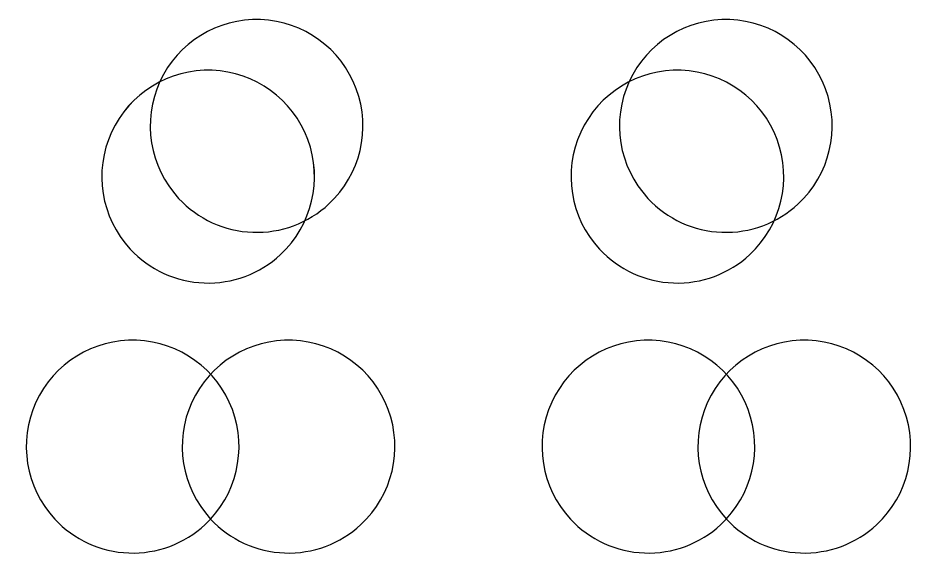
# Model space of a CAD drawing. Extents: x -4225 to 1232, y -4254 to 5532.
# Drawn here: x -4224.6 to -3768.4, y 3221.1 to 3492.4 of the extents above; entities that cross this region are included whole.
import ezdxf

# ---------------------------------------------------------------- set-up
doc = ezdxf.new("R2010")
doc.units = 0
doc.layers.add('Layer_1', color=7, linetype='CONTINUOUS')

msp = doc.modelspace()

# ---------------------------------------------------------------- linework, layer by layer
at = {"layer": 'Layer_1', "color": 7}
for points in [[(-4067.148424, 3398.297302)], [(-4067.146424, 3398.297302)], [(-3829.546424, 3398.297302)], [(-4091.678424, 3372.637302)], [(-4091.676424, 3372.637302)], [(-3854.076424, 3372.637302)], [(-4129.906424, 3235.977302)], [(-4050.966424, 3235.977302)], [(-3868.766424, 3235.977302)], [(-3789.826424, 3235.977302)]]:
    msp.add_lwpolyline(points, close=True, dxfattribs=at)
for points in [[(-4101.824446, 3491.5777), (-4123.593348, 3492.378936), (-4143.701397, 3479.988008), (-4152.77224, 3460.182785)], [(-4101.822446, 3491.5777), (-4123.591348, 3492.378936), (-4143.699397, 3479.988008), (-4152.77024, 3460.182785)], [(-4053.322451, 3456.52239), (-4060.912803, 3476.940852), (-4080.055545, 3490.776463), (-4101.824446, 3491.5777)], [(-4053.320451, 3456.52239), (-4060.910803, 3476.940852), (-4080.053545, 3490.776463), (-4101.822446, 3491.5777)], [(-3864.222446, 3491.5777), (-3885.991348, 3492.378936), (-3906.099397, 3479.988008), (-3915.17024, 3460.182785)], [(-3815.720451, 3456.52239), (-3823.310803, 3476.940852), (-3842.453545, 3490.776463), (-3864.222446, 3491.5777)], [(-4126.354446, 3465.9177), (-4148.123348, 3466.718936), (-4168.231397, 3454.328008), (-4177.30224, 3434.522785)], [(-4126.352446, 3465.9177), (-4148.121348, 3466.718936), (-4168.229397, 3454.328008), (-4177.30024, 3434.522785)], [(-4077.852451, 3430.86239), (-4085.442803, 3451.280852), (-4104.585545, 3465.116463), (-4126.354446, 3465.9177)], [(-4077.850451, 3430.86239), (-4085.440803, 3451.280852), (-4104.583545, 3465.116463), (-4126.352446, 3465.9177)], [(-3888.752446, 3465.9177), (-3910.521348, 3466.718936), (-3930.629397, 3454.328008), (-3939.70024, 3434.522785)], [(-3840.250451, 3430.86239), (-3847.840803, 3451.280852), (-3866.983545, 3465.116463), (-3888.752446, 3465.9177)], [(-4152.77224, 3460.182785), (-4161.843084, 3440.377562), (-4158.090376, 3417.058345), (-4143.263998, 3401.098847)], [(-4152.77024, 3460.182785), (-4161.841084, 3440.377562), (-4158.088376, 3417.058345), (-4143.261998, 3401.098847)], [(-3915.17024, 3460.182785), (-3924.241084, 3440.377562), (-3920.488376, 3417.058345), (-3905.661998, 3401.098847)], [(-4067.148424, 3398.297302), (-4051.188926, 3413.12368), (-4045.732099, 3436.103927), (-4053.322451, 3456.52239)], [(-4067.146424, 3398.297302), (-4051.186926, 3413.12368), (-4045.730099, 3436.103927), (-4053.320451, 3456.52239)], [(-3829.546424, 3398.297302), (-3813.586926, 3413.12368), (-3808.130099, 3436.103927), (-3815.720451, 3456.52239)], [(-4177.30224, 3434.522785), (-4186.373084, 3414.717562), (-4182.620376, 3391.398345), (-4167.793998, 3375.438847)], [(-4177.30024, 3434.522785), (-4186.371084, 3414.717562), (-4182.618376, 3391.398345), (-4167.791998, 3375.438847)], [(-4091.678424, 3372.637302), (-4075.718926, 3387.46368), (-4070.262099, 3410.443927), (-4077.852451, 3430.86239)], [(-4091.676424, 3372.637302), (-4075.716926, 3387.46368), (-4070.260099, 3410.443927), (-4077.850451, 3430.86239)], [(-3939.70024, 3434.522785), (-3948.771084, 3414.717562), (-3945.018376, 3391.398345), (-3930.191998, 3375.438847)], [(-3854.076424, 3372.637302), (-3838.116926, 3387.46368), (-3832.660099, 3410.443927), (-3840.250451, 3430.86239)], [(-4143.263998, 3401.098847), (-4133.541953, 3390.633787), (-4120.060869, 3384.459415), (-4105.78643, 3383.934023)], [(-4143.261998, 3401.098847), (-4133.539953, 3390.633787), (-4120.058869, 3384.459415), (-4105.78443, 3383.934023)], [(-3905.661998, 3401.098847), (-3895.939953, 3390.633787), (-3882.458869, 3384.459415), (-3868.18443, 3383.934023)], [(-4105.78643, 3383.934023), (-4091.511991, 3383.408631), (-4077.613485, 3388.575257), (-4067.148424, 3398.297302)], [(-4105.78443, 3383.934023), (-4091.509991, 3383.408631), (-4077.611485, 3388.575257), (-4067.146424, 3398.297302)], [(-3868.18443, 3383.934023), (-3853.909991, 3383.408631), (-3840.011485, 3388.575257), (-3829.546424, 3398.297302)], [(-4167.793998, 3375.438847), (-4158.071953, 3364.973787), (-4144.590869, 3358.799415), (-4130.31643, 3358.274023)], [(-4167.791998, 3375.438847), (-4158.069953, 3364.973787), (-4144.588869, 3358.799415), (-4130.31443, 3358.274023)], [(-4130.31643, 3358.274023), (-4116.041991, 3357.748631), (-4102.143485, 3362.915257), (-4091.678424, 3372.637302)], [(-4130.31443, 3358.274023), (-4116.039991, 3357.748631), (-4102.141485, 3362.915257), (-4091.676424, 3372.637302)], [(-3930.191998, 3375.438847), (-3920.469953, 3364.973787), (-3906.988869, 3358.799415), (-3892.71443, 3358.274023)], [(-3892.71443, 3358.274023), (-3878.439991, 3357.748631), (-3864.541485, 3362.915257), (-3854.076424, 3372.637302)], [(-4164.582446, 3329.2577), (-4186.351348, 3330.058936), (-4206.459397, 3317.668008), (-4215.53024, 3297.862785)], [(-4116.080451, 3294.20239), (-4123.670803, 3314.620852), (-4142.813545, 3328.456463), (-4164.582446, 3329.2577)], [(-4085.642446, 3329.2577), (-4107.411348, 3330.058936), (-4127.519397, 3317.668008), (-4136.59024, 3297.862785)], [(-4037.140451, 3294.20239), (-4044.730803, 3314.620852), (-4063.873545, 3328.456463), (-4085.642446, 3329.2577)], [(-3903.442446, 3329.2577), (-3925.211348, 3330.058936), (-3945.319397, 3317.668008), (-3954.39024, 3297.862785)], [(-3854.940451, 3294.20239), (-3862.530803, 3314.620852), (-3881.673545, 3328.456463), (-3903.442446, 3329.2577)], [(-3824.502446, 3329.2577), (-3846.271348, 3330.058936), (-3866.379397, 3317.668008), (-3875.45024, 3297.862785)], [(-3776.000451, 3294.20239), (-3783.590803, 3314.620852), (-3802.733545, 3328.456463), (-3824.502446, 3329.2577)], [(-4215.53024, 3297.862785), (-4224.601084, 3278.057562), (-4220.848376, 3254.738345), (-4206.021998, 3238.778847)], [(-4136.59024, 3297.862785), (-4145.661084, 3278.057562), (-4141.908376, 3254.738345), (-4127.081998, 3238.778847)], [(-4129.906424, 3235.977302), (-4113.946926, 3250.80368), (-4108.490099, 3273.783927), (-4116.080451, 3294.20239)], [(-4050.966424, 3235.977302), (-4035.006926, 3250.80368), (-4029.550099, 3273.783927), (-4037.140451, 3294.20239)], [(-3954.39024, 3297.862785), (-3963.461084, 3278.057562), (-3959.708376, 3254.738345), (-3944.881998, 3238.778847)], [(-3875.45024, 3297.862785), (-3884.521084, 3278.057562), (-3880.768376, 3254.738345), (-3865.941998, 3238.778847)], [(-3868.766424, 3235.977302), (-3852.806926, 3250.80368), (-3847.350099, 3273.783927), (-3854.940451, 3294.20239)], [(-3789.826424, 3235.977302), (-3773.866926, 3250.80368), (-3768.410099, 3273.783927), (-3776.000451, 3294.20239)], [(-4206.021998, 3238.778847), (-4196.299953, 3228.313787), (-4182.818869, 3222.139415), (-4168.54443, 3221.614023)], [(-4168.54443, 3221.614023), (-4154.269991, 3221.088631), (-4140.371485, 3226.255257), (-4129.906424, 3235.977302)], [(-4127.081998, 3238.778847), (-4117.359953, 3228.313787), (-4103.878869, 3222.139415), (-4089.60443, 3221.614023)], [(-4089.60443, 3221.614023), (-4075.329991, 3221.088631), (-4061.431485, 3226.255257), (-4050.966424, 3235.977302)], [(-3944.881998, 3238.778847), (-3935.159953, 3228.313787), (-3921.678869, 3222.139415), (-3907.40443, 3221.614023)], [(-3907.40443, 3221.614023), (-3893.129991, 3221.088631), (-3879.231485, 3226.255257), (-3868.766424, 3235.977302)], [(-3865.941998, 3238.778847), (-3856.219953, 3228.313787), (-3842.738869, 3222.139415), (-3828.46443, 3221.614023)], [(-3828.46443, 3221.614023), (-3814.189991, 3221.088631), (-3800.291485, 3226.255257), (-3789.826424, 3235.977302)]]:
    msp.add_open_spline(points, degree=3, dxfattribs=at)

doc.saveas('drawing.dxf')
